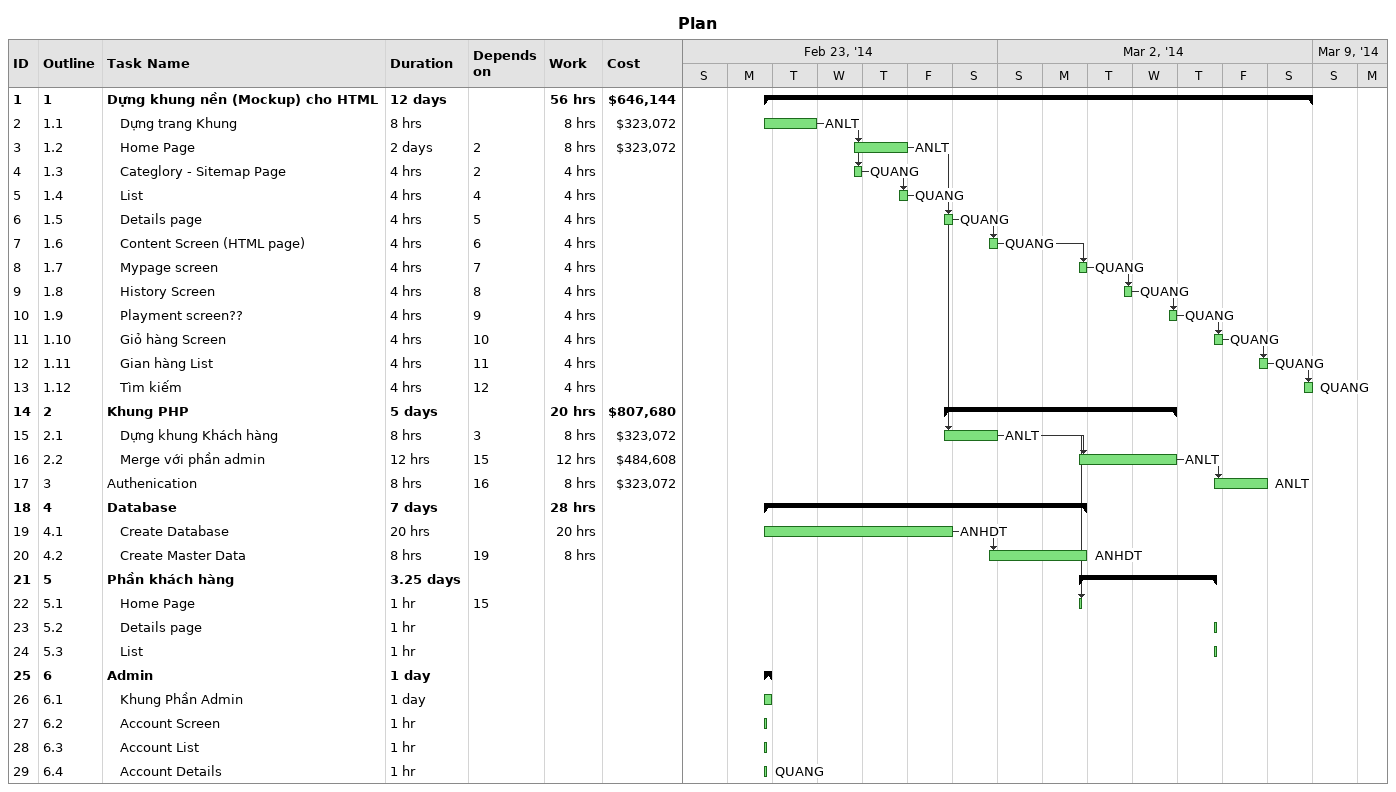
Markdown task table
Plan

| ID | WBS | Task | Duration | Start | Finish | Predecessors | Resources | Work (h) | Cost ($) |
|---|---|---|---|---|---|---|---|---|---|
| 1 | 1 | **Dựng khung nền (Mockup) cho HTML** | 12d | 2014-02-24 | 2014-03-09 |  |  | 56 | 646144 |
| 2 | 1.1 | Dựng trang Khung | 8h | 2014-02-24 | 2014-02-25 |  | ANLT | 8 | 323072 |
| 3 | 1.2 | Home Page | 2d | 2014-02-26 | 2014-02-28 | 2 | ANLT | 8 | 323072 |
| 4 | 1.3 | Categlory - Sitemap Page | 4h | 2014-02-26 | 2014-02-26 | 2 | QUANG | 4 |  |
| 5 | 1.4 | List | 4h | 2014-02-27 | 2014-02-28 | 4 | QUANG | 4 |  |
| 6 | 1.5 | Details page | 4h | 2014-02-28 | 2014-03-01 | 5 | QUANG | 4 |  |
| 7 | 1.6 | Content Screen (HTML page) | 4h | 2014-03-01 | 2014-03-02 | 6 | QUANG | 4 |  |
| 8 | 1.7 | Mypage screen | 4h | 2014-03-03 | 2014-03-03 | 7 | QUANG | 4 |  |
| 9 | 1.8 | History Screen | 4h | 2014-03-04 | 2014-03-04 | 8 | QUANG | 4 |  |
| 10 | 1.9 | Playment screen?? | 4h | 2014-03-05 | 2014-03-05 | 9 | QUANG | 4 |  |
| 11 | 1.10 | Giỏ hàng Screen | 4h | 2014-03-06 | 2014-03-07 | 10 | QUANG | 4 |  |
| 12 | 1.11 | Gian hàng List | 4h | 2014-03-07 | 2014-03-08 | 11 | QUANG | 4 |  |
| 13 | 1.12 | Tìm kiếm | 4h | 2014-03-08 | 2014-03-09 | 12 | QUANG | 4 |  |
| 14 | 2 | **Khung PHP** | 5d | 2014-02-28 | 2014-03-05 |  |  | 20 | 807680 |
| 15 | 2.1 | Dựng khung Khách hàng | 8h | 2014-02-28 | 2014-03-02 | 3 | ANLT | 8 | 323072 |
| 16 | 2.2 | Merge với phần admin | 12h | 2014-03-03 | 2014-03-05 | 15 | ANLT | 12 | 484608 |
| 17 | 3 | Authenication | 8h | 2014-03-06 | 2014-03-08 | 16 | ANLT | 8 | 323072 |
| 18 | 4 | **Database** | 7d | 2014-02-24 | 2014-03-03 |  |  | 28 |  |
| 19 | 4.1 | Create Database | 20h | 2014-02-24 | 2014-03-01 |  | ANHDT | 20 |  |
| 20 | 4.2 | Create Master Data | 8h | 2014-03-01 | 2014-03-03 | 19 | ANHDT | 8 |  |
| 21 | 5 | **Phần khách hàng** | 3.25d | 2014-03-03 | 2014-03-06 |  |  |  |  |
| 22 | 5.1 | Home Page | 1h | 2014-03-03 | 2014-03-03 | 15 |  |  |  |
| 23 | 5.2 | Details page | 1h | 2014-03-06 | 2014-03-06 |  |  |  |  |
| 24 | 5.3 | List | 1h | 2014-03-06 | 2014-03-06 |  |  |  |  |
| 25 | 6 | **Admin** | 1d | 2014-02-24 | 2014-02-24 |  |  |  |  |
| 26 | 6.1 | Khung Phần Admin | 1d | 2014-02-24 | 2014-02-24 |  |  |  |  |
| 27 | 6.2 | Account Screen | 1h | 2014-02-24 | 2014-02-24 |  |  |  |  |
| 28 | 6.3 | Account List | 1h | 2014-02-24 | 2014-02-24 |  |  |  |  |
| 29 | 6.4 | Account Details | 1h | 2014-02-24 | 2014-02-24 |  | QUANG |  |  |
